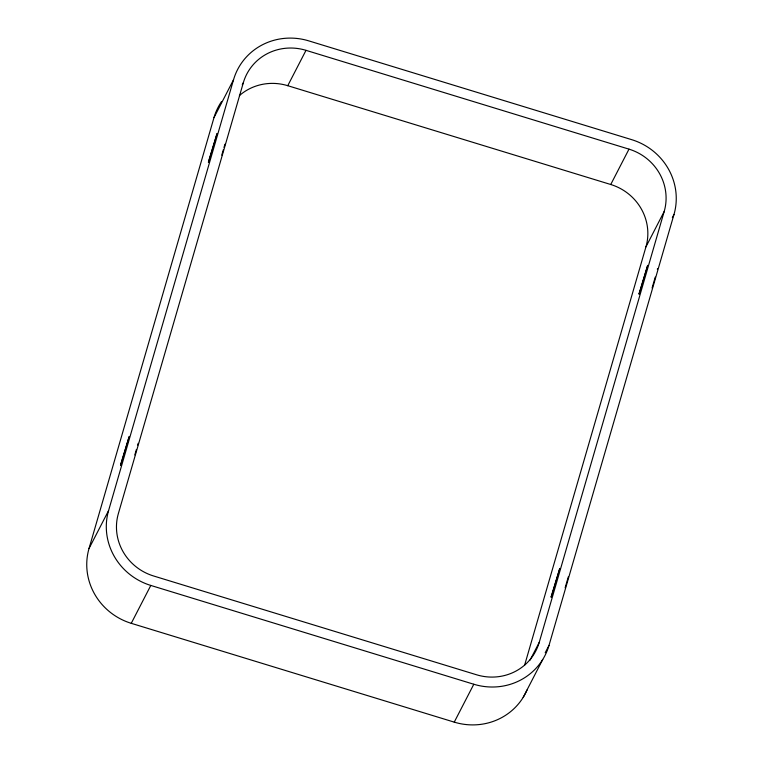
<?xml version="1.0" encoding="UTF-8"?>
<svg xmlns="http://www.w3.org/2000/svg" width="763" height="763" viewBox="0 0 763 763"><rect width="100%" height="100%" fill="white"/><g stroke="black" fill="none" stroke-linecap="round" stroke-linejoin="round"><path stroke-width="1.14" d="M657.372 269.349L657.496 268.614M137.674 445.087L138.179 443.313M527.042 689.99A61.498 59.085 27.3 0 1 454.243 722.132L131.255 623.323A61.498 59.085 27.3 0 1 89.013 548.53L213.993 117.607A61.498 59.085 27.3 0 1 221.547 101.527M89.013 548.53L108.565 510.647L233.545 79.724A61.498 59.085 27.3 0 1 308.757 40.868L631.745 139.677A61.498 59.085 27.3 0 1 673.987 214.47L549.007 645.393L545.202 652.756M134.822 454.92L136.405 449.455M221.775 155.137L223.359 149.672M223.988 147.478L224.942 144.207M243.33 82.719L118.351 513.642A51.245 49.233 27.3 0 0 153.554 575.97L476.551 674.778A51.245 49.233 27.3 0 0 539.222 642.398L664.201 211.475A51.245 49.233 27.3 0 0 628.998 149.147L306.011 50.339A51.245 49.233 27.3 0 0 243.33 82.719L242.262 84.798M524.62 665.183L645.956 246.831L664.201 211.475M565.135 587.815L568.301 576.885M652.088 288.023L655.255 277.093M213.993 117.607L233.545 79.724M239.372 95.623A51.245 49.233 27.3 0 1 287.756 85.694L306.011 50.339M131.255 623.323L150.807 585.44A61.498 59.085 27.3 0 1 108.565 510.647M645.956 246.831A51.245 49.233 27.3 0 0 610.743 184.503L628.998 149.147M672.356 217.627L673.987 214.47M454.243 722.132L473.804 684.249A61.498 59.085 27.3 0 0 549.007 645.393M530.094 660.081L539.222 642.398M523.189 697.372L542.741 659.49M287.756 85.694L610.743 184.503M150.807 585.44L473.804 684.249M120.64 464.553L120.544 465.544L129.157 436.636L120.64 464.553M208.537 161.489L208.442 162.481L217.054 133.563L208.537 161.489M551.268 596.351L551.172 597.343L559.784 568.435L551.268 596.351M639.175 293.288L639.079 294.28L647.682 265.371L639.175 293.288"/></g></svg>
